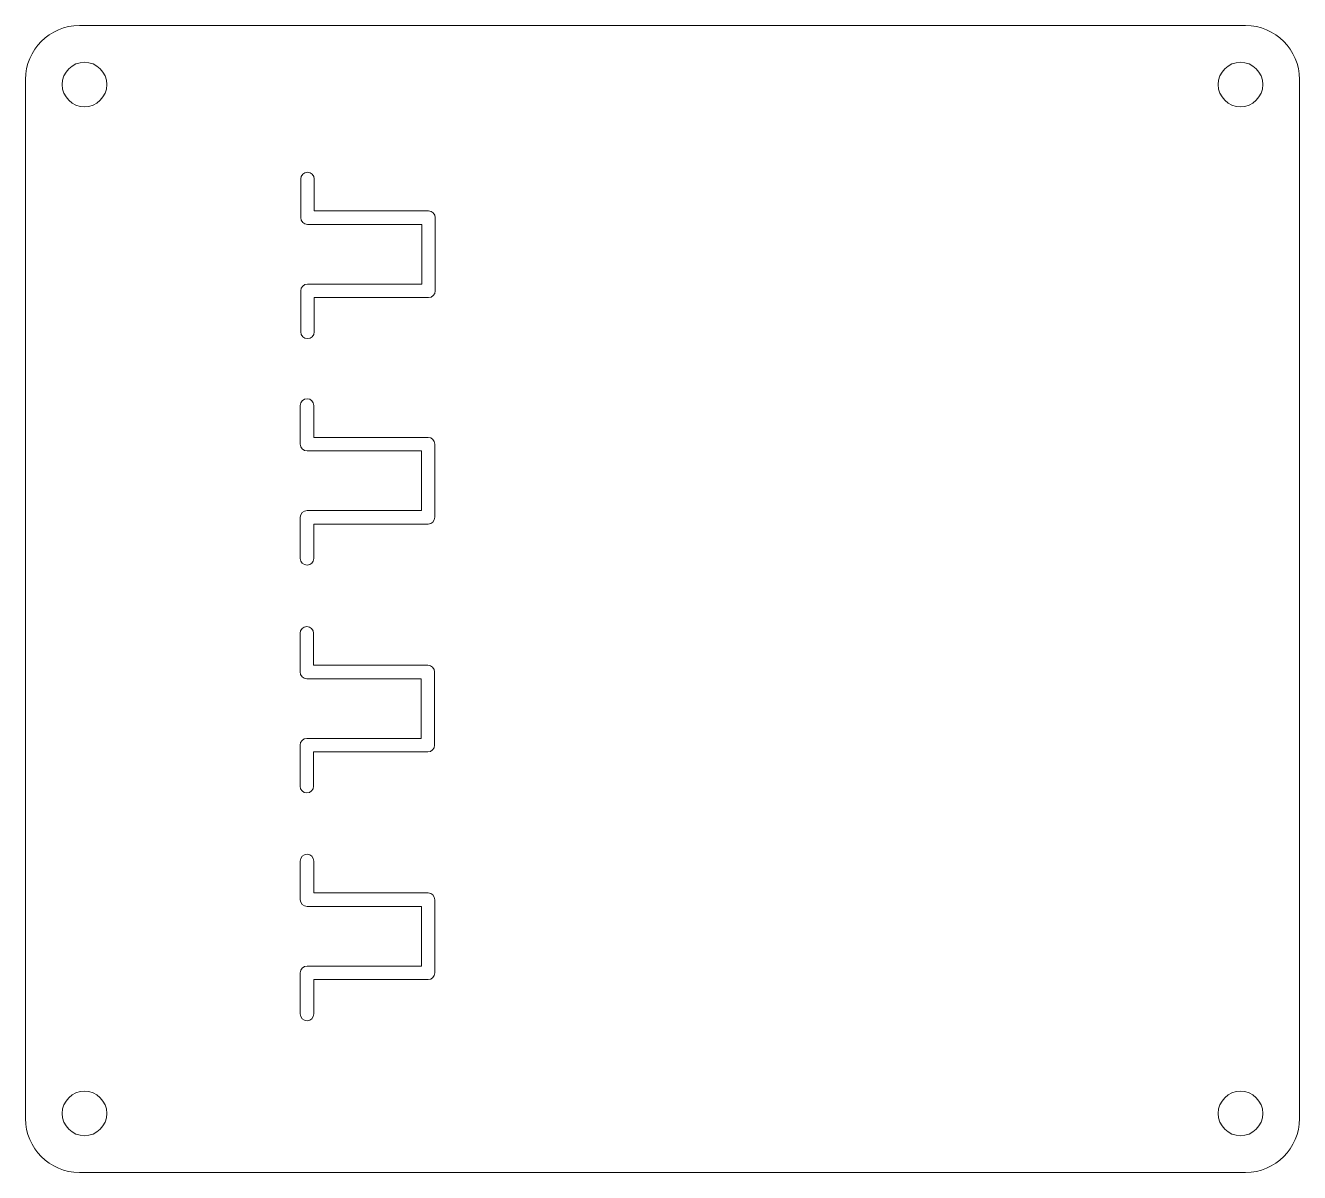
# Model space of a CAD drawing. Header units: millimetres. Extents: x 368 to 468, y -574.3 to -484.3.
import ezdxf

# ---------------------------------------------------------------- set-up
doc = ezdxf.new("R2010")
doc.units = ezdxf.units.MM
doc.header["$MEASUREMENT"] = 0
doc.layers.add('Layer 1', color=7, linetype='Continuous')

msp = doc.modelspace()

# ---------------------------------------------------------------- linework, layer by layer
at = {"layer": 'Layer 1', "color": 7, "lineweight": 5}
for points, knots in [([(463.745, -484.285), (463.745, -484.285), (372.211, -484.285), (372.211, -484.285), (369.883, -484.285), (367.978, -486.19), (367.978, -488.518), (367.978, -488.518), (367.978, -570.052), (367.978, -570.052), (367.978, -572.38), (369.883, -574.285), (372.211, -574.285), (372.211, -574.285), (463.745, -574.285), (463.745, -574.285), (466.073, -574.285), (467.978, -572.38), (467.978, -570.052), (467.978, -570.052), (467.978, -488.518), (467.978, -488.518), (467.978, -486.19), (466.073, -484.285), (463.745, -484.285)], [0, 0, 0, 0, 1, 1, 1, 2, 2, 2, 3, 3, 3, 4, 4, 4, 5, 5, 5, 6, 6, 6, 7, 7, 7, 8, 8, 8, 8]), ([(372.61, -490.667), (371.644, -490.667), (370.86, -489.884), (370.86, -488.917), (370.86, -487.951), (371.644, -487.167), (372.61, -487.167), (373.577, -487.167), (374.36, -487.951), (374.36, -488.917), (374.36, -489.884), (373.577, -490.667), (372.61, -490.667)], [0, 0, 0, 0, 1, 1, 1, 2, 2, 2, 3, 3, 3, 4, 4, 4, 4]), ([(463.346, -490.667), (462.379, -490.667), (461.596, -489.884), (461.596, -488.917), (461.596, -487.951), (462.379, -487.167), (463.346, -487.167), (464.312, -487.167), (465.096, -487.951), (465.096, -488.917), (465.096, -489.884), (464.312, -490.667), (463.346, -490.667)], [0, 0, 0, 0, 1, 1, 1, 2, 2, 2, 3, 3, 3, 4, 4, 4, 4]), ([(400.141, -505.103), (400.141, -505.395), (399.904, -505.632), (399.612, -505.632), (399.612, -505.632), (390.641, -505.632), (390.641, -505.632), (390.641, -505.632), (390.641, -508.328), (390.641, -508.328), (390.641, -508.62), (390.404, -508.857), (390.112, -508.857), (389.819, -508.857), (389.583, -508.62), (389.583, -508.328), (389.583, -508.328), (389.583, -505.103), (389.583, -505.103), (389.583, -504.811), (389.819, -504.574), (390.112, -504.574), (390.112, -504.574), (399.082, -504.574), (399.082, -504.574), (399.082, -504.574), (399.082, -499.891), (399.082, -499.891), (399.082, -499.891), (390.112, -499.891), (390.112, -499.891), (389.819, -499.891), (389.583, -499.654), (389.583, -499.362), (389.583, -499.362), (389.583, -496.328), (389.583, -496.328), (389.583, -496.035), (389.819, -495.798), (390.112, -495.798), (390.404, -495.798), (390.641, -496.035), (390.641, -496.328), (390.641, -496.328), (390.641, -498.833), (390.641, -498.833), (390.641, -498.833), (399.612, -498.833), (399.612, -498.833), (399.904, -498.833), (400.141, -499.07), (400.141, -499.362), (400.141, -499.362), (400.141, -505.103), (400.141, -505.103)], [0, 0, 0, 0, 1, 1, 1, 2, 2, 2, 3, 3, 3, 4, 4, 4, 5, 5, 5, 6, 6, 6, 7, 7, 7, 8, 8, 8, 9, 9, 9, 10, 10, 10, 11, 11, 11, 12, 12, 12, 13, 13, 13, 14, 14, 14, 15, 15, 15, 16, 16, 16, 17, 17, 17, 18, 18, 18, 18]), ([(400.108, -522.875), (400.108, -523.167), (399.872, -523.404), (399.579, -523.404), (399.579, -523.404), (390.609, -523.404), (390.609, -523.404), (390.609, -523.404), (390.609, -526.099), (390.609, -526.099), (390.609, -526.391), (390.372, -526.628), (390.079, -526.628), (389.787, -526.628), (389.55, -526.391), (389.55, -526.099), (389.55, -526.099), (389.55, -522.875), (389.55, -522.875), (389.55, -522.583), (389.787, -522.346), (390.079, -522.346), (390.079, -522.346), (399.05, -522.346), (399.05, -522.346), (399.05, -522.346), (399.05, -517.662), (399.05, -517.662), (399.05, -517.662), (390.079, -517.662), (390.079, -517.662), (389.787, -517.662), (389.55, -517.425), (389.55, -517.133), (389.55, -517.133), (389.55, -514.099), (389.55, -514.099), (389.55, -513.807), (389.787, -513.57), (390.079, -513.57), (390.372, -513.57), (390.609, -513.807), (390.609, -514.099), (390.609, -514.099), (390.609, -516.604), (390.609, -516.604), (390.609, -516.604), (399.579, -516.604), (399.579, -516.604), (399.872, -516.604), (400.108, -516.841), (400.108, -517.133), (400.108, -517.133), (400.108, -522.875), (400.108, -522.875)], [0, 0, 0, 0, 1, 1, 1, 2, 2, 2, 3, 3, 3, 4, 4, 4, 5, 5, 5, 6, 6, 6, 7, 7, 7, 8, 8, 8, 9, 9, 9, 10, 10, 10, 11, 11, 11, 12, 12, 12, 13, 13, 13, 14, 14, 14, 15, 15, 15, 16, 16, 16, 17, 17, 17, 18, 18, 18, 18]), ([(389.533, -540.752), (389.533, -540.459), (389.769, -540.222), (390.062, -540.222), (390.062, -540.222), (399.032, -540.222), (399.032, -540.222), (399.032, -540.222), (399.032, -535.539), (399.032, -535.539), (399.032, -535.539), (390.062, -535.539), (390.062, -535.539), (389.769, -535.539), (389.533, -535.302), (389.533, -535.01), (389.533, -535.01), (389.533, -531.976), (389.533, -531.976), (389.533, -531.684), (389.769, -531.447), (390.062, -531.447), (390.354, -531.447), (390.591, -531.684), (390.591, -531.976), (390.591, -531.976), (390.591, -534.481), (390.591, -534.481), (390.591, -534.481), (399.562, -534.481), (399.562, -534.481), (399.854, -534.481), (400.091, -534.718), (400.091, -535.01), (400.091, -535.01), (400.091, -540.752), (400.091, -540.752), (400.091, -541.044), (399.854, -541.281), (399.562, -541.281), (399.562, -541.281), (390.591, -541.281), (390.591, -541.281), (390.591, -541.281), (390.591, -543.976), (390.591, -543.976), (390.591, -544.268), (390.354, -544.505), (390.062, -544.505), (389.769, -544.505), (389.533, -544.268), (389.533, -543.976), (389.533, -543.976), (389.533, -540.752), (389.533, -540.752)], [0, 0, 0, 0, 1, 1, 1, 2, 2, 2, 3, 3, 3, 4, 4, 4, 5, 5, 5, 6, 6, 6, 7, 7, 7, 8, 8, 8, 9, 9, 9, 10, 10, 10, 11, 11, 11, 12, 12, 12, 13, 13, 13, 14, 14, 14, 15, 15, 15, 16, 16, 16, 17, 17, 17, 18, 18, 18, 18]), ([(400.108, -558.618), (400.108, -558.91), (399.872, -559.147), (399.579, -559.147), (399.579, -559.147), (390.609, -559.147), (390.609, -559.147), (390.609, -559.147), (390.609, -561.843), (390.609, -561.843), (390.609, -562.135), (390.372, -562.372), (390.079, -562.372), (389.787, -562.372), (389.55, -562.135), (389.55, -561.843), (389.55, -561.843), (389.55, -558.618), (389.55, -558.618), (389.55, -558.326), (389.787, -558.089), (390.079, -558.089), (390.079, -558.089), (399.05, -558.089), (399.05, -558.089), (399.05, -558.089), (399.05, -553.406), (399.05, -553.406), (399.05, -553.406), (390.079, -553.406), (390.079, -553.406), (389.787, -553.406), (389.55, -553.169), (389.55, -552.877), (389.55, -552.877), (389.55, -549.843), (389.55, -549.843), (389.55, -549.55), (389.787, -549.313), (390.079, -549.313), (390.372, -549.313), (390.609, -549.55), (390.609, -549.843), (390.609, -549.843), (390.609, -552.347), (390.609, -552.347), (390.609, -552.347), (399.579, -552.347), (399.579, -552.347), (399.872, -552.347), (400.108, -552.585), (400.108, -552.877), (400.108, -552.877), (400.108, -558.618), (400.108, -558.618)], [0, 0, 0, 0, 1, 1, 1, 2, 2, 2, 3, 3, 3, 4, 4, 4, 5, 5, 5, 6, 6, 6, 7, 7, 7, 8, 8, 8, 9, 9, 9, 10, 10, 10, 11, 11, 11, 12, 12, 12, 13, 13, 13, 14, 14, 14, 15, 15, 15, 16, 16, 16, 17, 17, 17, 18, 18, 18, 18]), ([(372.61, -571.403), (371.644, -571.403), (370.86, -570.619), (370.86, -569.653), (370.86, -568.686), (371.644, -567.903), (372.61, -567.903), (373.577, -567.903), (374.36, -568.686), (374.36, -569.653), (374.36, -570.619), (373.577, -571.403), (372.61, -571.403)], [0, 0, 0, 0, 1, 1, 1, 2, 2, 2, 3, 3, 3, 4, 4, 4, 4]), ([(463.346, -571.403), (462.379, -571.403), (461.596, -570.619), (461.596, -569.653), (461.596, -568.686), (462.379, -567.903), (463.346, -567.903), (464.312, -567.903), (465.096, -568.686), (465.096, -569.653), (465.096, -570.619), (464.312, -571.403), (463.346, -571.403)], [0, 0, 0, 0, 1, 1, 1, 2, 2, 2, 3, 3, 3, 4, 4, 4, 4])]:
    msp.add_open_spline(points, degree=3, knots=knots, dxfattribs=at)

doc.saveas('drawing.dxf')
